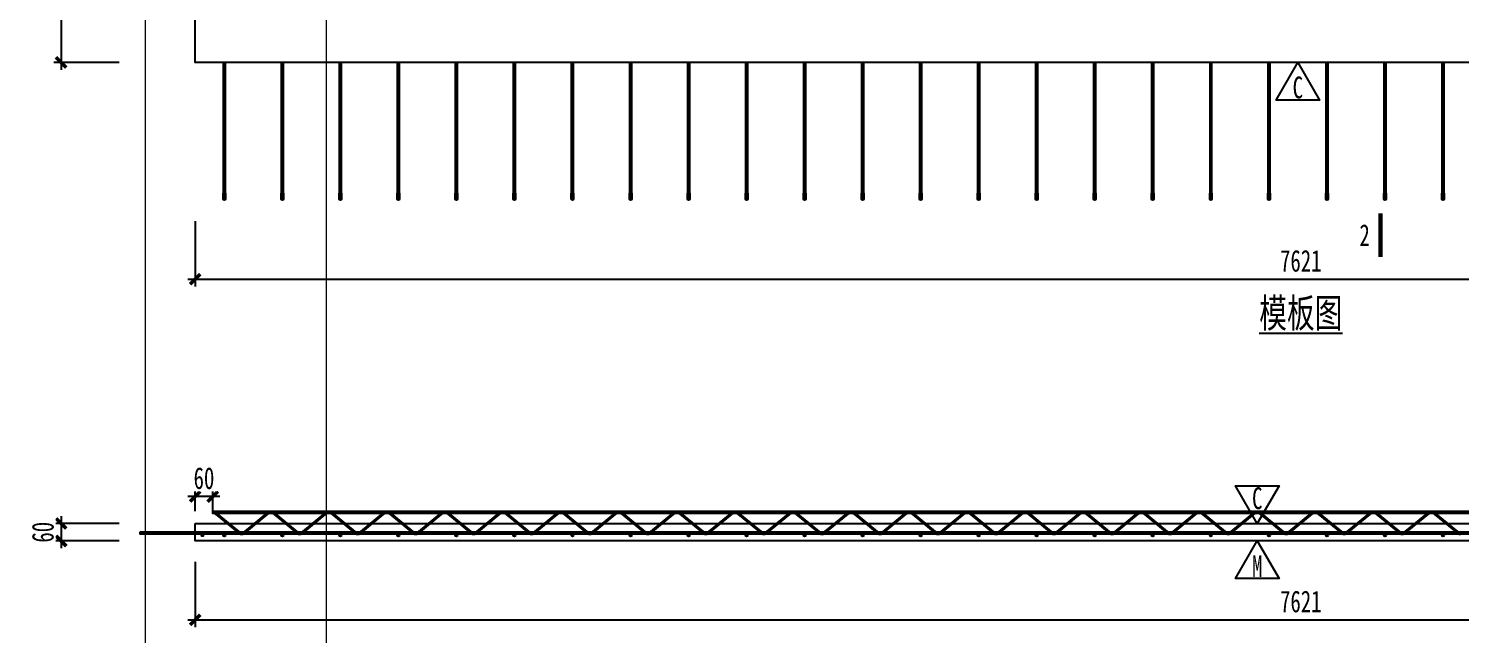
# Model space of a CAD drawing. Extents: x -524 to 129100, y -10500 to 1.
# Drawn here: x 45298 to 50233, y -5351 to -3263 of the extents above; entities that cross this region are included whole.
import ezdxf

# ---------------------------------------------------------------- set-up
doc = ezdxf.new("R2010")
doc.units = 0
doc.header["$LTSCALE"] = 250
doc.linetypes.add('BeePC_CENTER', pattern=[2, 1.25, -0.25, 0.25, -0.25])
doc.layers.get('0').update_dxf_attribs({"linetype": 'CONTINUOUS'})
doc.layers.get('Defpoints').update_dxf_attribs({"linetype": 'CONTINUOUS'})
for name, color, linetype in [('BeePC-CCBZ', 110, 'CONTINUOUS'), ('BeePC-GJ-LEVEL', 141, 'CONTINUOUS'), ('BeePC-GJ-Truss', 185, 'CONTINUOUS'), ('BeePC-TONG-ZT', 50, 'CONTINUOUS')]:
    doc.layers.add(name, color=color, linetype=linetype)
doc.layers.add('G-ANNO-TTLB', color=7, linetype='CONTINUOUS', lineweight=9)
doc.layers.add('G-ANNO-TTLB-THIN', color=7, linetype='CONTINUOUS', lineweight=9)
doc.styles.add('BeePC_Dim', font='simfang.ttf', dxfattribs={"width": 0.7})
doc.styles.add('BeePC_Text', font='simfang.ttf', dxfattribs={"width": 0.7})
doc.dimstyles.new('BeePC_DIM_25_25', dxfattribs={"dimtxt": 75, "dimasz": 25, "dimexe": 25, "dimexo": 0, "dimgap": 25, "dimtad": 1, "dimdec": 0, "dimzin": 0, "dimdsep": 46, "dimtxsty": 'BeePC_Dim', "dimblk": 'ARCHTICK', "dimcen": 0, "dimdle": 25, "dimclrt": 7, "dimadec": 0, "dimazin": 0, "dimtfac": 1, "dimtdec": 0, "dimtix": 1, "dimtmove": 2, "dimatfit": 3, "dimfxl": 250, "dimfxlon": 1, "dimtfill": 1, "dimtolj": 1, "dimtzin": 0, "dimarcsym": 0})

# ---------------------------------------------------------------- blocks, each defined once
blk = doc.blocks.new('A2-嗡嗡 - A2_嗡嗡-493291-DB1详图')
at = {"layer": 'G-ANNO-TTLB'}
blk.add_line((27.5, -513), (27.5, -113), dxfattribs=at)
at = {"layer": 'G-ANNO-TTLB-THIN'}
blk.add_line((2.5, -103), (2.5, -523), dxfattribs=at)
blk = doc.blocks.new('剖切符号')
at = {"const_width": 15}
blk.add_lwpolyline([(0, 75), (0, -75)], dxfattribs=at)
blk = doc.blocks.new('_ArchTick')
at = {"color": 0, "linetype": 'ByBlock', "const_width": 0.5}
blk.add_lwpolyline([(-0.71, -0.71), (0.71, 0.71)], dxfattribs=at)
blk = doc.blocks.new('*D118')
at = {"layer": 'BeePC-CCBZ', "color": 0, "lineweight": -2, "transparency": 16777216}
for p, q in [((45872.3, -3926.6), (45872.3, -4151.6)), ((53492.8, -3926.6), (53492.8, -4151.6)), ((45847.3, -4126.6), (53517.8, -4126.6))]:
    blk.add_line(p, q, dxfattribs=at)
at = {"layer": 'Defpoints', "color": 0, "transparency": 16777216}
for p in [(45872.3, -2179.6), (53492.8, -2179.6), (53492.8, -4126.6)]:
    blk.add_point(p, dxfattribs=at)
at = {"layer": 'BeePC-CCBZ', "color": 0, "lineweight": -2, "transparency": 16777216, "xscale": 25, "yscale": 25, "zscale": 25, "rotation": 180}
blk.add_blockref('_ArchTick', (45872.3, -4126.6), dxfattribs=at)
at = {"layer": 'BeePC-CCBZ', "color": 0, "lineweight": -2, "transparency": 16777216, "xscale": 25, "yscale": 25, "zscale": 25}
blk.add_blockref('_ArchTick', (53492.8, -4126.6), dxfattribs=at)
at = {"layer": 'BeePC-CCBZ', "color": 7, "linetype": 'BeePC_CENTER', "transparency": 16777216, "insert": (49682.6, -4063.7), "char_height": 75, "attachment_point": 5, "style": 'BeePC_Dim', "bg_fill": 3, "box_fill_scale": 1.1, "bg_fill_color": 256, "bg_fill_true_color": 13158600, "bg_fill_transparency": 0}
blk.add_mtext('\\A1;7621', dxfattribs=at)
blk = doc.blocks.new('*D119')
at = {"layer": 'BeePC-CCBZ', "color": 0, "lineweight": -2, "transparency": 16777216}
for p, q in [((45610.3, -979.6), (45385.3, -979.6)), ((45410.3, -954.6), (45410.3, -3404.6)), ((45610.3, -3379.6), (45385.3, -3379.6))]:
    blk.add_line(p, q, dxfattribs=at)
at = {"layer": 'Defpoints', "color": 0, "transparency": 16777216}
for p in [(49682.6, -979.6), (45410.3, -3379.6), (49682.6, -3379.6)]:
    blk.add_point(p, dxfattribs=at)
at = {"layer": 'BeePC-CCBZ', "color": 0, "lineweight": -2, "transparency": 16777216, "xscale": 25, "yscale": 25, "zscale": 25}
for p, rotation in [((45410.3, -979.6), 90), ((45410.3, -3379.6), 270)]:
    blk.add_blockref('_ArchTick', p, dxfattribs=dict(at, rotation=rotation))
at = {"layer": 'BeePC-CCBZ', "color": 7, "linetype": 'BeePC_CENTER', "transparency": 16777216, "insert": (45347.4, -2179.6), "char_height": 75, "attachment_point": 5, "rotation": 90, "style": 'BeePC_Dim', "bg_fill": 3, "box_fill_scale": 1.1, "bg_fill_color": 256, "bg_fill_true_color": 13158600, "bg_fill_transparency": 0}
blk.add_mtext('\\A1;2400', dxfattribs=at)
blk = doc.blocks.new('*D122')
at = {"layer": 'BeePC-CCBZ', "color": 0, "lineweight": -2, "transparency": 16777216}
for p, q in [((53904.8, -3054.6), (53904.8, -3404.6)), ((53704.8, -3079.6), (53929.8, -3079.6)), ((53704.8, -3379.6), (53929.8, -3379.6))]:
    blk.add_line(p, q, dxfattribs=at)
at = {"layer": 'Defpoints', "color": 0, "transparency": 16777216}
for p in [(47332.6, -3079.6), (49682.6, -3379.6), (53904.8, -3379.6)]:
    blk.add_point(p, dxfattribs=at)
at = {"layer": 'BeePC-CCBZ', "color": 0, "lineweight": -2, "transparency": 16777216, "xscale": 25, "yscale": 25, "zscale": 25}
for p, rotation in [((53904.8, -3079.6), 90), ((53904.8, -3379.6), 270)]:
    blk.add_blockref('_ArchTick', p, dxfattribs=dict(at, rotation=rotation))
at = {"layer": 'BeePC-CCBZ', "color": 7, "linetype": 'BeePC_CENTER', "transparency": 16777216, "insert": (53841.9, -3229.6), "char_height": 75, "attachment_point": 5, "rotation": 90, "style": 'BeePC_Dim', "bg_fill": 3, "box_fill_scale": 1.1, "bg_fill_color": 256, "bg_fill_true_color": 13158600, "bg_fill_transparency": 0}
blk.add_mtext('\\A1;300', dxfattribs=at)
blk = doc.blocks.new('*D123')
at = {"layer": 'BeePC-CCBZ', "color": 0, "lineweight": -2, "transparency": 16777216}
for p, q in [((45957.6, -4875.6), (45847.3, -4875.6)), ((45872.3, -4925.6), (45872.3, -4850.6)), ((45932.6, -4925.6), (45932.6, -4850.6))]:
    blk.add_line(p, q, dxfattribs=at)
at = {"layer": 'Defpoints', "color": 0, "transparency": 16777216}
for p in [(45932.6, -4929.6), (45872.3, -4998.6)]:
    blk.add_point(p, dxfattribs=at)
at = {"layer": 'BeePC-CCBZ', "color": 0, "lineweight": -2, "transparency": 16777216, "xscale": 25, "yscale": 25, "zscale": 25}
blk.add_blockref('_ArchTick', (45872.3, -4875.6), dxfattribs=at)
at = {"layer": 'BeePC-CCBZ', "color": 0, "lineweight": -2, "transparency": 16777216, "xscale": 25, "yscale": 25, "zscale": 25, "rotation": 180}
blk.add_blockref('_ArchTick', (45932.6, -4875.6), dxfattribs=at)
at = {"layer": 'BeePC-CCBZ', "color": 7, "linetype": 'BeePC_CENTER', "transparency": 16777216, "insert": (45902.5, -4812.7), "char_height": 75, "attachment_point": 5, "style": 'BeePC_Dim', "bg_fill": 3, "box_fill_scale": 1.1, "bg_fill_color": 256, "bg_fill_true_color": 13158600, "bg_fill_transparency": 0}
blk.add_mtext('\\A1;60', dxfattribs=at)
at = {"layer": 'Defpoints', "color": 0, "transparency": 16777216}
blk.add_point((45872.3, -4875.6), dxfattribs=at)
blk = doc.blocks.new('*D125')
at = {"layer": 'BeePC-CCBZ', "color": 0, "lineweight": -2, "transparency": 16777216}
for p, q in [((45872.3, -5100.6), (45872.3, -5325.6)), ((53492.8, -5100.6), (53492.8, -5325.6)), ((45847.3, -5300.6), (53517.8, -5300.6))]:
    blk.add_line(p, q, dxfattribs=at)
at = {"layer": 'Defpoints', "color": 0, "transparency": 16777216}
for p in [(45872.3, -4998.6), (53492.8, -4998.6), (53492.8, -5300.6)]:
    blk.add_point(p, dxfattribs=at)
at = {"layer": 'BeePC-CCBZ', "color": 0, "lineweight": -2, "transparency": 16777216, "xscale": 25, "yscale": 25, "zscale": 25, "rotation": 180}
blk.add_blockref('_ArchTick', (45872.3, -5300.6), dxfattribs=at)
at = {"layer": 'BeePC-CCBZ', "color": 0, "lineweight": -2, "transparency": 16777216, "xscale": 25, "yscale": 25, "zscale": 25}
blk.add_blockref('_ArchTick', (53492.8, -5300.6), dxfattribs=at)
at = {"layer": 'BeePC-CCBZ', "color": 7, "linetype": 'BeePC_CENTER', "transparency": 16777216, "insert": (49682.6, -5237.7), "char_height": 75, "attachment_point": 5, "style": 'BeePC_Dim', "bg_fill": 3, "box_fill_scale": 1.1, "bg_fill_color": 256, "bg_fill_true_color": 13158600, "bg_fill_transparency": 0}
blk.add_mtext('\\A1;7621', dxfattribs=at)
blk = doc.blocks.new('*D126')
at = {"layer": 'BeePC-CCBZ', "color": 0, "lineweight": -2, "transparency": 16777216}
for p, q in [((45610.3, -4968.6), (45385.3, -4968.6)), ((45410.3, -4943.6), (45410.3, -5053.6)), ((45610.3, -5028.6), (45385.3, -5028.6))]:
    blk.add_line(p, q, dxfattribs=at)
at = {"layer": 'Defpoints', "color": 0, "transparency": 16777216}
for p in [(49682.6, -4968.6), (49682.6, -5028.6)]:
    blk.add_point(p, dxfattribs=at)
at = {"layer": 'BeePC-CCBZ', "color": 0, "lineweight": -2, "transparency": 16777216, "xscale": 25, "yscale": 25, "zscale": 25}
for p, rotation in [((45410.3, -4968.6), 270), ((45410.3, -5028.6), 90)]:
    blk.add_blockref('_ArchTick', p, dxfattribs=dict(at, rotation=rotation))
at = {"layer": 'BeePC-CCBZ', "color": 7, "linetype": 'BeePC_CENTER', "transparency": 16777216, "insert": (45347.4, -4998.6), "char_height": 75, "attachment_point": 5, "rotation": 90, "style": 'BeePC_Dim', "bg_fill": 3, "box_fill_scale": 1.1, "bg_fill_color": 256, "bg_fill_true_color": 13158600, "bg_fill_transparency": 0}
blk.add_mtext('\\A1;60', dxfattribs=at)
at = {"layer": 'Defpoints', "color": 0, "transparency": 16777216}
blk.add_point((45410.3, -5028.6), dxfattribs=at)

msp = doc.modelspace()

# ---------------------------------------------------------------- block references
at = {"xscale": 25, "yscale": 25, "zscale": 25}
msp.add_blockref('A2-嗡嗡 - A2_嗡嗡-493291-DB1详图', (45637.5, 2575), dxfattribs=at)

# ---------------------------------------------------------------- next in the draw order: linework, layer by layer
for points in [[(49672.6, -3379.6, 0), (49747.6, -3509.5, 0), (49597.6, -3509.5, 0)], [(49532.6, -4968.6, 0), (49457.6, -4838.7, 0), (49607.6, -4838.7, 0)], [(49532.6, -5028.6, 0), (49607.6, -5158.5, 0), (49457.6, -5158.5, 0)]]:
    msp.add_polyline3d(points, close=True)
at = {"layer": 'BeePC-GJ-LEVEL'}
for points in [[(45976.6, -3844.8), (45976.6, -3379.6), (45968.6, -3379.6), (45968.6, -3844.8)], [(46176.6, -3844.8), (46176.6, -3379.6), (46168.6, -3379.6), (46168.6, -3844.8)], [(46376.6, -3844.8), (46376.6, -3379.6), (46368.6, -3379.6), (46368.6, -3844.8)], [(46576.6, -3844.8), (46576.6, -3379.6), (46568.6, -3379.6), (46568.6, -3844.8)], [(46776.6, -3844.8), (46776.6, -3379.6), (46768.6, -3379.6), (46768.6, -3844.8)], [(46976.6, -3844.8), (46976.6, -3379.6), (46968.6, -3379.6), (46968.6, -3844.8)], [(47176.6, -3844.8), (47176.6, -3379.6), (47168.6, -3379.6), (47168.6, -3844.8)], [(47376.6, -3844.8), (47376.6, -3379.6), (47368.6, -3379.6), (47368.6, -3844.8)], [(47576.6, -3844.8), (47576.6, -3379.6), (47568.6, -3379.6), (47568.6, -3844.8)], [(47776.6, -3844.8), (47776.6, -3379.6), (47768.6, -3379.6), (47768.6, -3844.8)], [(47976.6, -3844.8), (47976.6, -3379.6), (47968.6, -3379.6), (47968.6, -3844.8)], [(48176.6, -3844.8), (48176.6, -3379.6), (48168.6, -3379.6), (48168.6, -3844.8)], [(48376.6, -3844.8), (48376.6, -3379.6), (48368.6, -3379.6), (48368.6, -3844.8)], [(48576.6, -3844.8), (48576.6, -3379.6), (48568.6, -3379.6), (48568.6, -3844.8)], [(48776.6, -3844.8), (48776.6, -3379.6), (48768.6, -3379.6), (48768.6, -3844.8)], [(48976.6, -3844.8), (48976.6, -3379.6), (48968.6, -3379.6), (48968.6, -3844.8)], [(49176.6, -3844.8), (49176.6, -3379.6), (49168.6, -3379.6), (49168.6, -3844.8)], [(49376.6, -3844.8), (49376.6, -3379.6), (49368.6, -3379.6), (49368.6, -3844.8)], [(49576.6, -3844.8), (49576.6, -3379.6), (49568.6, -3379.6), (49568.6, -3844.8)], [(49776.6, -3844.8), (49776.6, -3379.6), (49768.6, -3379.6), (49768.6, -3844.8)], [(49976.6, -3844.8), (49976.6, -3379.6), (49968.6, -3379.6), (49968.6, -3844.8)], [(50176.6, -3844.8), (50176.6, -3379.6), (50168.6, -3379.6), (50168.6, -3844.8)], [(45968.6, -3850.6), (45968.6, -3830.6)], [(45976.6, -3830.6), (45968.6, -3830.6)], [(45976.6, -3830.6), (45976.6, -3850.6)], [(46168.6, -3850.6), (46168.6, -3830.6)], [(46176.6, -3830.6), (46168.6, -3830.6)], [(46176.6, -3830.6), (46176.6, -3850.6)], [(46368.6, -3850.6), (46368.6, -3830.6)], [(46376.6, -3830.6), (46368.6, -3830.6)], [(46376.6, -3830.6), (46376.6, -3850.6)], [(46568.6, -3850.6), (46568.6, -3830.6)], [(46576.6, -3830.6), (46568.6, -3830.6)], [(46576.6, -3830.6), (46576.6, -3850.6)], [(46768.6, -3850.6), (46768.6, -3830.6)], [(46776.6, -3830.6), (46768.6, -3830.6)], [(46776.6, -3830.6), (46776.6, -3850.6)], [(46968.6, -3850.6), (46968.6, -3830.6)], [(46976.6, -3830.6), (46968.6, -3830.6)], [(46976.6, -3830.6), (46976.6, -3850.6)], [(47168.6, -3850.6), (47168.6, -3830.6)], [(47176.6, -3830.6), (47168.6, -3830.6)], [(47176.6, -3830.6), (47176.6, -3850.6)], [(47368.6, -3850.6), (47368.6, -3830.6)], [(47376.6, -3830.6), (47368.6, -3830.6)], [(47376.6, -3830.6), (47376.6, -3850.6)], [(47568.6, -3850.6), (47568.6, -3830.6)], [(47576.6, -3830.6), (47568.6, -3830.6)], [(47576.6, -3830.6), (47576.6, -3850.6)], [(47768.6, -3850.6), (47768.6, -3830.6)], [(47776.6, -3830.6), (47768.6, -3830.6)], [(47776.6, -3830.6), (47776.6, -3850.6)], [(47968.6, -3850.6), (47968.6, -3830.6)], [(47976.6, -3830.6), (47968.6, -3830.6)], [(47976.6, -3830.6), (47976.6, -3850.6)], [(48168.6, -3850.6), (48168.6, -3830.6)], [(48176.6, -3830.6), (48168.6, -3830.6)], [(48176.6, -3830.6), (48176.6, -3850.6)], [(48368.6, -3850.6), (48368.6, -3830.6)], [(48376.6, -3830.6), (48368.6, -3830.6)], [(48376.6, -3830.6), (48376.6, -3850.6)], [(48568.6, -3850.6), (48568.6, -3830.6)], [(48576.6, -3830.6), (48568.6, -3830.6)], [(48576.6, -3830.6), (48576.6, -3850.6)], [(48768.6, -3850.6), (48768.6, -3830.6)], [(48776.6, -3830.6), (48768.6, -3830.6)], [(48776.6, -3830.6), (48776.6, -3850.6)], [(48968.6, -3850.6), (48968.6, -3830.6)], [(48976.6, -3830.6), (48968.6, -3830.6)], [(48976.6, -3830.6), (48976.6, -3850.6)], [(49168.6, -3850.6), (49168.6, -3830.6)], [(49176.6, -3830.6), (49168.6, -3830.6)], [(49176.6, -3830.6), (49176.6, -3850.6)], [(49368.6, -3850.6), (49368.6, -3830.6)], [(49376.6, -3830.6), (49368.6, -3830.6)], [(49376.6, -3830.6), (49376.6, -3850.6)], [(49568.6, -3850.6), (49568.6, -3830.6)], [(49576.6, -3830.6), (49568.6, -3830.6)], [(49576.6, -3830.6), (49576.6, -3850.6)], [(49768.6, -3850.6), (49768.6, -3830.6)], [(49776.6, -3830.6), (49768.6, -3830.6)], [(49776.6, -3830.6), (49776.6, -3850.6)], [(49968.6, -3850.6), (49968.6, -3830.6)], [(49976.6, -3830.6), (49968.6, -3830.6)], [(49976.6, -3830.6), (49976.6, -3850.6)], [(50168.6, -3850.6), (50168.6, -3830.6)], [(50176.6, -3830.6), (50168.6, -3830.6)], [(50176.6, -3830.6), (50176.6, -3850.6)], [(45682.3, -4997.6), (53632.8, -4997.6), (53632.8, -5005.6), (45682.3, -5005.6), (45682.3, -4997.6)]]:
    msp.add_lwpolyline(points, dxfattribs=at)
for centre, radius in [((45972.6, -3850.6), 4), ((46172.6, -3850.6), 4), ((46372.6, -3850.6), 4), ((46572.6, -3850.6), 4), ((46772.6, -3850.6), 4), ((46972.6, -3850.6), 4), ((47172.6, -3850.6), 4), ((47372.6, -3850.6), 4), ((47572.6, -3850.6), 4), ((47772.6, -3850.6), 4), ((47972.6, -3850.6), 4), ((48172.6, -3850.6), 4), ((48372.6, -3850.6), 4), ((48572.6, -3850.6), 4), ((48772.6, -3850.6), 4), ((48972.6, -3850.6), 4), ((49172.6, -3850.6), 4), ((49372.6, -3850.6), 4), ((49572.6, -3850.6), 4), ((49772.6, -3850.6), 4), ((49972.6, -3850.6), 4), ((50172.6, -3850.6), 4), ((45897.3, -5009.6), 3), ((45897.3, -5009.6), 3), ((45897.3, -5009.6), 3), ((45972.6, -5009.6), 4), ((45972.6, -5009.6), 4), ((45972.6, -5009.6), 4), ((46172.6, -5009.6), 4), ((46172.6, -5009.6), 4), ((46172.6, -5009.6), 4), ((46372.6, -5009.6), 4), ((46372.6, -5009.6), 4), ((46372.6, -5009.6), 4), ((46572.6, -5009.6), 4), ((46572.6, -5009.6), 4), ((46572.6, -5009.6), 4), ((46772.6, -5009.6), 4), ((46772.6, -5009.6), 4), ((46772.6, -5009.6), 4), ((46972.6, -5009.6), 4), ((46972.6, -5009.6), 4), ((46972.6, -5009.6), 4), ((47172.6, -5009.6), 4), ((47172.6, -5009.6), 4), ((47172.6, -5009.6), 4), ((47372.6, -5009.6), 4), ((47372.6, -5009.6), 4), ((47372.6, -5009.6), 4), ((47572.6, -5009.6), 4), ((47572.6, -5009.6), 4), ((47572.6, -5009.6), 4), ((47772.6, -5009.6), 4), ((47772.6, -5009.6), 4), ((47772.6, -5009.6), 4), ((47972.6, -5009.6), 4), ((47972.6, -5009.6), 4), ((47972.6, -5009.6), 4), ((48172.6, -5009.6), 4), ((48172.6, -5009.6), 4), ((48172.6, -5009.6), 4), ((48372.6, -5009.6), 4), ((48372.6, -5009.6), 4), ((48372.6, -5009.6), 4), ((48572.6, -5009.6), 4), ((48572.6, -5009.6), 4), ((48572.6, -5009.6), 4), ((48772.6, -5009.6), 4), ((48772.6, -5009.6), 4), ((48772.6, -5009.6), 4), ((48972.6, -5009.6), 4), ((48972.6, -5009.6), 4), ((48972.6, -5009.6), 4), ((49172.6, -5009.6), 4), ((49172.6, -5009.6), 4), ((49172.6, -5009.6), 4), ((49372.6, -5009.6), 4), ((49372.6, -5009.6), 4), ((49372.6, -5009.6), 4), ((49572.6, -5009.6), 4), ((49572.6, -5009.6), 4), ((49572.6, -5009.6), 4), ((49772.6, -5009.6), 4), ((49772.6, -5009.6), 4), ((49772.6, -5009.6), 4), ((49972.6, -5009.6), 4), ((49972.6, -5009.6), 4), ((49972.6, -5009.6), 4), ((50172.6, -5009.6), 4), ((50172.6, -5009.6), 4), ((50172.6, -5009.6), 4)]:
    msp.add_circle(centre, radius, dxfattribs=at)
at = {"layer": 'BeePC-GJ-Truss'}
for points in [[(45932.6, -4925.6), (53432.6, -4925.6), (53432.6, -4933.6), (45932.6, -4933.6), (45932.6, -4925.6)], [(45932.6, -4926.9), (45936.8, -4927.5), (45940, -4928.7), (45942.8, -4930.5), (46022.4, -4995.8)], [(45932.6, -4932.9), (45936.8, -4933.1), (45940.1, -4934.4), (45942.8, -4936.5), (46022.4, -5001.8), (46025.2, -5003.6), (46028.4, -5004.9), (46032.6, -5005.6)], [(46042.8, -4995.8), (46122.4, -4930.5)], [(46142.8, -4930.5), (46222.4, -4995.8)], [(46242.8, -4995.8), (46322.4, -4930.5)], [(46342.8, -4930.5), (46422.4, -4995.8)], [(46442.8, -4995.8), (46522.4, -4930.5)], [(46542.8, -4930.5), (46622.4, -4995.8)], [(46642.8, -4995.8), (46722.4, -4930.5)], [(46742.8, -4930.5), (46822.4, -4995.8)], [(46842.8, -4995.8), (46922.4, -4930.5)], [(46942.8, -4930.5), (47022.4, -4995.8)], [(47042.8, -4995.8), (47122.4, -4930.5)], [(47142.8, -4930.5), (47222.4, -4995.8)], [(47242.8, -4995.8), (47322.4, -4930.5)], [(47342.8, -4930.5), (47422.4, -4995.8)], [(47442.8, -4995.8), (47522.4, -4930.5)], [(47542.8, -4930.5), (47622.4, -4995.8)], [(47642.8, -4995.8), (47722.4, -4930.5)], [(47742.8, -4930.5), (47822.4, -4995.8)], [(47842.8, -4995.8), (47922.4, -4930.5)], [(47942.8, -4930.5), (48022.4, -4995.8)], [(48042.8, -4995.8), (48122.4, -4930.5)], [(48142.8, -4930.5), (48222.4, -4995.8)], [(48242.8, -4995.8), (48322.4, -4930.5)], [(48342.8, -4930.5), (48422.4, -4995.8)], [(48442.8, -4995.8), (48522.4, -4930.5)], [(48542.8, -4930.5), (48622.4, -4995.8)], [(48642.8, -4995.8), (48722.4, -4930.5)], [(48742.8, -4930.5), (48822.4, -4995.8)], [(48842.8, -4995.8), (48922.4, -4930.5)], [(48942.8, -4930.5), (49022.4, -4995.8)], [(49042.8, -4995.8), (49122.4, -4930.5)], [(49142.8, -4930.5), (49222.4, -4995.8)], [(49242.8, -4995.8), (49322.4, -4930.5)], [(49342.8, -4930.5), (49422.4, -4995.8)], [(49442.8, -4995.8), (49522.4, -4930.5)], [(49542.8, -4930.5), (49622.4, -4995.8)], [(49642.8, -4995.8), (49722.4, -4930.5)], [(49742.8, -4930.5), (49822.4, -4995.8)], [(49842.8, -4995.8), (49922.4, -4930.5)], [(49942.8, -4930.5), (50022.4, -4995.8)], [(50042.8, -4995.8), (50122.4, -4930.5)], [(50142.8, -4930.5), (50222.4, -4995.8)], [(46032.6, -5005.6), (46036, -5005.1), (46039.2, -5004), (46042.8, -5001.8), (46122.4, -4936.5)], [(46142.8, -4936.5), (46222.4, -5001.8), (46225.2, -5003.6), (46228.4, -5004.9), (46232.6, -5005.6)], [(46232.6, -5005.6), (46236, -5005.1), (46239.2, -5004), (46242.8, -5001.8), (46322.4, -4936.5)], [(46342.8, -4936.5), (46422.4, -5001.8), (46425.2, -5003.6), (46428.4, -5004.9), (46432.6, -5005.6)], [(46432.6, -5005.6), (46436, -5005.1), (46439.2, -5004), (46442.8, -5001.8), (46522.4, -4936.5)], [(46542.8, -4936.5), (46622.4, -5001.8), (46625.2, -5003.6), (46628.4, -5004.9), (46632.6, -5005.6)], [(46632.6, -5005.6), (46636, -5005.1), (46639.2, -5004), (46642.8, -5001.8), (46722.4, -4936.5)], [(46742.8, -4936.5), (46822.4, -5001.8), (46825.2, -5003.6), (46828.4, -5004.9), (46832.6, -5005.6)], [(46832.6, -5005.6), (46836, -5005.1), (46839.2, -5004), (46842.8, -5001.8), (46922.4, -4936.5)], [(46942.8, -4936.5), (47022.4, -5001.8), (47025.2, -5003.6), (47028.4, -5004.9), (47032.6, -5005.6)], [(47032.6, -5005.6), (47036, -5005.1), (47039.2, -5004), (47042.8, -5001.8), (47122.4, -4936.5)], [(47142.8, -4936.5), (47222.4, -5001.8), (47225.2, -5003.6), (47228.4, -5004.9), (47232.6, -5005.6)], [(47232.6, -5005.6), (47236, -5005.1), (47239.2, -5004), (47242.8, -5001.8), (47322.4, -4936.5)], [(47342.8, -4936.5), (47422.4, -5001.8), (47425.2, -5003.6), (47428.4, -5004.9), (47432.6, -5005.6)], [(47432.6, -5005.6), (47436, -5005.1), (47439.2, -5004), (47442.8, -5001.8), (47522.4, -4936.5)], [(47542.8, -4936.5), (47622.4, -5001.8), (47625.2, -5003.6), (47628.4, -5004.9), (47632.6, -5005.6)], [(47632.6, -5005.6), (47636, -5005.1), (47639.2, -5004), (47642.8, -5001.8), (47722.4, -4936.5)], [(47742.8, -4936.5), (47822.4, -5001.8), (47825.2, -5003.6), (47828.4, -5004.9), (47832.6, -5005.6)], [(47832.6, -5005.6), (47836, -5005.1), (47839.2, -5004), (47842.8, -5001.8), (47922.4, -4936.5)], [(47942.8, -4936.5), (48022.4, -5001.8), (48025.2, -5003.6), (48028.4, -5004.9), (48032.6, -5005.6)], [(48032.6, -5005.6), (48036, -5005.1), (48039.2, -5004), (48042.8, -5001.8), (48122.4, -4936.5)], [(48142.8, -4936.5), (48222.4, -5001.8), (48225.2, -5003.6), (48228.4, -5004.9), (48232.6, -5005.6)], [(48232.6, -5005.6), (48236, -5005.1), (48239.2, -5004), (48242.8, -5001.8), (48322.4, -4936.5)], [(48342.8, -4936.5), (48422.4, -5001.8), (48425.2, -5003.6), (48428.4, -5004.9), (48432.6, -5005.6)], [(48432.6, -5005.6), (48436, -5005.1), (48439.2, -5004), (48442.8, -5001.8), (48522.4, -4936.5)], [(48542.8, -4936.5), (48622.4, -5001.8), (48625.2, -5003.6), (48628.4, -5004.9), (48632.6, -5005.6)], [(48632.6, -5005.6), (48636, -5005.1), (48639.2, -5004), (48642.8, -5001.8), (48722.4, -4936.5)], [(48742.8, -4936.5), (48822.4, -5001.8), (48825.2, -5003.6), (48828.4, -5004.9), (48832.6, -5005.6)], [(48832.6, -5005.6), (48836, -5005.1), (48839.2, -5004), (48842.8, -5001.8), (48922.4, -4936.5)], [(48942.8, -4936.5), (49022.4, -5001.8), (49025.2, -5003.6), (49028.4, -5004.9), (49032.6, -5005.6)], [(49032.6, -5005.6), (49036, -5005.1), (49039.2, -5004), (49042.8, -5001.8), (49122.4, -4936.5)], [(49142.8, -4936.5), (49222.4, -5001.8), (49225.2, -5003.6), (49228.4, -5004.9), (49232.6, -5005.6)], [(49232.6, -5005.6), (49236, -5005.1), (49239.2, -5004), (49242.8, -5001.8), (49322.4, -4936.5)], [(49342.8, -4936.5), (49422.4, -5001.8), (49425.2, -5003.6), (49428.4, -5004.9), (49432.6, -5005.6)], [(49432.6, -5005.6), (49436, -5005.1), (49439.2, -5004), (49442.8, -5001.8), (49522.4, -4936.5)], [(49542.8, -4936.5), (49622.4, -5001.8), (49625.2, -5003.6), (49628.4, -5004.9), (49632.6, -5005.6)], [(49632.6, -5005.6), (49636, -5005.1), (49639.2, -5004), (49642.8, -5001.8), (49722.4, -4936.5)], [(49742.8, -4936.5), (49822.4, -5001.8), (49825.2, -5003.6), (49828.4, -5004.9), (49832.6, -5005.6)], [(49832.6, -5005.6), (49836, -5005.1), (49839.2, -5004), (49842.8, -5001.8), (49922.4, -4936.5)], [(49942.8, -4936.5), (50022.4, -5001.8), (50025.2, -5003.6), (50028.4, -5004.9), (50032.6, -5005.6)], [(50032.6, -5005.6), (50036, -5005.1), (50039.2, -5004), (50042.8, -5001.8), (50122.4, -4936.5)], [(50142.8, -4936.5), (50222.4, -5001.8), (50225.2, -5003.6), (50228.4, -5004.9), (50232.6, -5005.6)], [(45932.6, -4997.6), (53432.6, -4997.6), (53432.6, -5005.6), (45932.6, -5005.6), (45932.6, -4997.6)]]:
    msp.add_lwpolyline(points, dxfattribs=at)
for centre, major_axis, start_param, end_param in [((46133.8, -4943.8), (18, 0), 1.635672, 2.256488), ((46133.8, -4943.8), (18, 0), 1.635672, 2.256488), ((46131.4, -4944.1), (12, 0), 1.470144, 2.422017), ((46131.4, -4944.1), (12, 0), 1.470144, 2.422017), ((46131.4, -4943.8), (18, 0), 0.885104, 1.50592), ((46131.4, -4943.8), (18, 0), 0.885104, 1.50592), ((46133.8, -4944.1), (12, 0), 0.719576, 1.671449), ((46133.8, -4944.1), (12, 0), 0.719576, 1.671449), ((46333.8, -4943.8), (18, 0), 1.635672, 2.256488), ((46333.8, -4943.8), (18, 0), 1.635672, 2.256488), ((46331.4, -4944.1), (12, 0), 1.470144, 2.422017), ((46331.4, -4944.1), (12, 0), 1.470144, 2.422017), ((46331.4, -4943.8), (18, 0), 0.885104, 1.50592), ((46331.4, -4943.8), (18, 0), 0.885104, 1.50592), ((46333.8, -4944.1), (12, 0), 0.719576, 1.671449), ((46333.8, -4944.1), (12, 0), 0.719576, 1.671449), ((46533.8, -4943.8), (18, 0), 1.635672, 2.256488), ((46533.8, -4943.8), (18, 0), 1.635672, 2.256488), ((46531.4, -4944.1), (12, 0), 1.470144, 2.422017), ((46531.4, -4944.1), (12, 0), 1.470144, 2.422017), ((46531.4, -4943.8), (18, 0), 0.885104, 1.50592), ((46531.4, -4943.8), (18, 0), 0.885104, 1.50592), ((46533.8, -4944.1), (12, 0), 0.719576, 1.671449), ((46533.8, -4944.1), (12, 0), 0.719576, 1.671449), ((46733.8, -4943.8), (18, 0), 1.635672, 2.256488), ((46733.8, -4943.8), (18, 0), 1.635672, 2.256488), ((46731.4, -4944.1), (12, 0), 1.470144, 2.422017), ((46731.4, -4944.1), (12, 0), 1.470144, 2.422017), ((46731.4, -4943.8), (18, 0), 0.885104, 1.50592), ((46731.4, -4943.8), (18, 0), 0.885104, 1.50592), ((46733.8, -4944.1), (12, 0), 0.719576, 1.671449), ((46733.8, -4944.1), (12, 0), 0.719576, 1.671449), ((46933.8, -4943.8), (18, 0), 1.635672, 2.256488), ((46933.8, -4943.8), (18, 0), 1.635672, 2.256488), ((46931.4, -4944.1), (12, 0), 1.470144, 2.422017), ((46931.4, -4944.1), (12, 0), 1.470144, 2.422017), ((46931.4, -4943.8), (18, 0), 0.885104, 1.50592), ((46931.4, -4943.8), (18, 0), 0.885104, 1.50592), ((46933.8, -4944.1), (12, 0), 0.719576, 1.671449), ((46933.8, -4944.1), (12, 0), 0.719576, 1.671449), ((47133.8, -4943.8), (18, 0), 1.635672, 2.256488), ((47133.8, -4943.8), (18, 0), 1.635672, 2.256488), ((47131.4, -4944.1), (12, 0), 1.470144, 2.422017), ((47131.4, -4944.1), (12, 0), 1.470144, 2.422017), ((47131.4, -4943.8), (18, 0), 0.885104, 1.50592), ((47131.4, -4943.8), (18, 0), 0.885104, 1.50592), ((47133.8, -4944.1), (12, 0), 0.719576, 1.671449), ((47133.8, -4944.1), (12, 0), 0.719576, 1.671449), ((47333.8, -4943.8), (18, 0), 1.635672, 2.256488), ((47333.8, -4943.8), (18, 0), 1.635672, 2.256488), ((47331.4, -4944.1), (12, 0), 1.470144, 2.422017), ((47331.4, -4944.1), (12, 0), 1.470144, 2.422017), ((47331.4, -4943.8), (18, 0), 0.885104, 1.50592), ((47331.4, -4943.8), (18, 0), 0.885104, 1.50592), ((47333.8, -4944.1), (12, 0), 0.719576, 1.671449), ((47333.8, -4944.1), (12, 0), 0.719576, 1.671449), ((47533.8, -4943.8), (18, 0), 1.635672, 2.256488), ((47533.8, -4943.8), (18, 0), 1.635672, 2.256488), ((47531.4, -4944.1), (12, 0), 1.470144, 2.422017), ((47531.4, -4944.1), (12, 0), 1.470144, 2.422017), ((47531.4, -4943.8), (18, 0), 0.885104, 1.50592), ((47531.4, -4943.8), (18, 0), 0.885104, 1.50592), ((47533.8, -4944.1), (12, 0), 0.719576, 1.671449), ((47533.8, -4944.1), (12, 0), 0.719576, 1.671449), ((47733.8, -4943.8), (18, 0), 1.635672, 2.256488), ((47733.8, -4943.8), (18, 0), 1.635672, 2.256488), ((47731.4, -4944.1), (12, 0), 1.470144, 2.422017), ((47731.4, -4944.1), (12, 0), 1.470144, 2.422017), ((47731.4, -4943.8), (18, 0), 0.885104, 1.50592), ((47731.4, -4943.8), (18, 0), 0.885104, 1.50592), ((47733.8, -4944.1), (12, 0), 0.719576, 1.671449), ((47733.8, -4944.1), (12, 0), 0.719576, 1.671449), ((47933.8, -4943.8), (18, 0), 1.635672, 2.256488), ((47933.8, -4943.8), (18, 0), 1.635672, 2.256488), ((47931.4, -4944.1), (12, 0), 1.470144, 2.422017), ((47931.4, -4944.1), (12, 0), 1.470144, 2.422017), ((47931.4, -4943.8), (18, 0), 0.885104, 1.50592), ((47931.4, -4943.8), (18, 0), 0.885104, 1.50592), ((47933.8, -4944.1), (12, 0), 0.719576, 1.671449), ((47933.8, -4944.1), (12, 0), 0.719576, 1.671449), ((48133.8, -4943.8), (18, 0), 1.635672, 2.256488), ((48133.8, -4943.8), (18, 0), 1.635672, 2.256488), ((48131.4, -4944.1), (12, 0), 1.470144, 2.422017), ((48131.4, -4944.1), (12, 0), 1.470144, 2.422017), ((48131.4, -4943.8), (18, 0), 0.885104, 1.50592), ((48131.4, -4943.8), (18, 0), 0.885104, 1.50592), ((48133.8, -4944.1), (12, 0), 0.719576, 1.671449), ((48133.8, -4944.1), (12, 0), 0.719576, 1.671449), ((48333.8, -4943.8), (18, 0), 1.635672, 2.256488), ((48333.8, -4943.8), (18, 0), 1.635672, 2.256488), ((48331.4, -4944.1), (12, 0), 1.470144, 2.422017), ((48331.4, -4944.1), (12, 0), 1.470144, 2.422017), ((48331.4, -4943.8), (18, 0), 0.885104, 1.50592), ((48331.4, -4943.8), (18, 0), 0.885104, 1.50592), ((48333.8, -4944.1), (12, 0), 0.719576, 1.671449), ((48333.8, -4944.1), (12, 0), 0.719576, 1.671449), ((48533.8, -4943.8), (18, 0), 1.635672, 2.256488), ((48533.8, -4943.8), (18, 0), 1.635672, 2.256488), ((48531.4, -4944.1), (12, 0), 1.470144, 2.422017), ((48531.4, -4944.1), (12, 0), 1.470144, 2.422017), ((48531.4, -4943.8), (18, 0), 0.885104, 1.50592), ((48531.4, -4943.8), (18, 0), 0.885104, 1.50592), ((48533.8, -4944.1), (12, 0), 0.719576, 1.671449), ((48533.8, -4944.1), (12, 0), 0.719576, 1.671449), ((48733.8, -4943.8), (18, 0), 1.635672, 2.256488), ((48733.8, -4943.8), (18, 0), 1.635672, 2.256488), ((48731.4, -4944.1), (12, 0), 1.470144, 2.422017), ((48731.4, -4944.1), (12, 0), 1.470144, 2.422017), ((48731.4, -4943.8), (18, 0), 0.885104, 1.50592), ((48731.4, -4943.8), (18, 0), 0.885104, 1.50592), ((48733.8, -4944.1), (12, 0), 0.719576, 1.671449), ((48733.8, -4944.1), (12, 0), 0.719576, 1.671449), ((48933.8, -4943.8), (18, 0), 1.635672, 2.256488), ((48933.8, -4943.8), (18, 0), 1.635672, 2.256488), ((48931.4, -4944.1), (12, 0), 1.470144, 2.422017), ((48931.4, -4944.1), (12, 0), 1.470144, 2.422017), ((48931.4, -4943.8), (18, 0), 0.885104, 1.50592), ((48931.4, -4943.8), (18, 0), 0.885104, 1.50592), ((48933.8, -4944.1), (12, 0), 0.719576, 1.671449), ((48933.8, -4944.1), (12, 0), 0.719576, 1.671449), ((49133.8, -4943.8), (18, 0), 1.635672, 2.256488), ((49133.8, -4943.8), (18, 0), 1.635672, 2.256488), ((49131.4, -4944.1), (12, 0), 1.470144, 2.422017), ((49131.4, -4944.1), (12, 0), 1.470144, 2.422017), ((49131.4, -4943.8), (18, 0), 0.885104, 1.50592), ((49131.4, -4943.8), (18, 0), 0.885104, 1.50592), ((49133.8, -4944.1), (12, 0), 0.719576, 1.671449), ((49133.8, -4944.1), (12, 0), 0.719576, 1.671449), ((49333.8, -4943.8), (18, 0), 1.635672, 2.256488), ((49333.8, -4943.8), (18, 0), 1.635672, 2.256488), ((49331.4, -4944.1), (12, 0), 1.470144, 2.422017), ((49331.4, -4944.1), (12, 0), 1.470144, 2.422017), ((49331.4, -4943.8), (18, 0), 0.885104, 1.50592), ((49331.4, -4943.8), (18, 0), 0.885104, 1.50592), ((49333.8, -4944.1), (12, 0), 0.719576, 1.671449), ((49333.8, -4944.1), (12, 0), 0.719576, 1.671449), ((49533.8, -4943.8), (18, 0), 1.635672, 2.256488), ((49533.8, -4943.8), (18, 0), 1.635672, 2.256488), ((49531.4, -4944.1), (12, 0), 1.470144, 2.422017), ((49531.4, -4944.1), (12, 0), 1.470144, 2.422017), ((49531.4, -4943.8), (18, 0), 0.885104, 1.50592), ((49531.4, -4943.8), (18, 0), 0.885104, 1.50592), ((49533.8, -4944.1), (12, 0), 0.719576, 1.671449), ((49533.8, -4944.1), (12, 0), 0.719576, 1.671449), ((49733.8, -4943.8), (18, 0), 1.635672, 2.256488), ((49733.8, -4943.8), (18, 0), 1.635672, 2.256488), ((49731.4, -4944.1), (12, 0), 1.470144, 2.422017), ((49731.4, -4944.1), (12, 0), 1.470144, 2.422017), ((49731.4, -4943.8), (18, 0), 0.885104, 1.50592), ((49731.4, -4943.8), (18, 0), 0.885104, 1.50592), ((49733.8, -4944.1), (12, 0), 0.719576, 1.671449), ((49733.8, -4944.1), (12, 0), 0.719576, 1.671449), ((49933.8, -4943.8), (18, 0), 1.635672, 2.256488), ((49933.8, -4943.8), (18, 0), 1.635672, 2.256488), ((49931.4, -4944.1), (12, 0), 1.470144, 2.422017), ((49931.4, -4944.1), (12, 0), 1.470144, 2.422017), ((49931.4, -4943.8), (18, 0), 0.885104, 1.50592), ((49931.4, -4943.8), (18, 0), 0.885104, 1.50592), ((49933.8, -4944.1), (12, 0), 0.719576, 1.671449), ((49933.8, -4944.1), (12, 0), 0.719576, 1.671449), ((50133.8, -4943.8), (18, 0), 1.635672, 2.256488), ((50133.8, -4943.8), (18, 0), 1.635672, 2.256488), ((50131.4, -4944.1), (12, 0), 1.470144, 2.422017), ((50131.4, -4944.1), (12, 0), 1.470144, 2.422017), ((50131.4, -4943.8), (18, 0), 0.885104, 1.50592), ((50131.4, -4943.8), (18, 0), 0.885104, 1.50592), ((50133.8, -4944.1), (12, 0), 0.719576, 1.671449), ((50133.8, -4944.1), (12, 0), 0.719576, 1.671449), ((46031.4, -4988.2), (12, 0), 3.861169, 4.813041), ((46031.4, -4988.2), (12, 0), 3.861169, 4.813041), ((46033.8, -4988.2), (12, 0), 4.611737, 5.563609), ((46033.8, -4988.2), (12, 0), 4.611737, 5.563609), ((46231.4, -4988.2), (12, 0), 3.861169, 4.813041), ((46231.4, -4988.2), (12, 0), 3.861169, 4.813041), ((46233.8, -4988.2), (12, 0), 4.611737, 5.563609), ((46233.8, -4988.2), (12, 0), 4.611737, 5.563609), ((46431.4, -4988.2), (12, 0), 3.861169, 4.813041), ((46431.4, -4988.2), (12, 0), 3.861169, 4.813041), ((46433.8, -4988.2), (12, 0), 4.611737, 5.563609), ((46433.8, -4988.2), (12, 0), 4.611737, 5.563609), ((46631.4, -4988.2), (12, 0), 3.861169, 4.813041), ((46631.4, -4988.2), (12, 0), 3.861169, 4.813041), ((46633.8, -4988.2), (12, 0), 4.611737, 5.563609), ((46633.8, -4988.2), (12, 0), 4.611737, 5.563609), ((46831.4, -4988.2), (12, 0), 3.861169, 4.813041), ((46831.4, -4988.2), (12, 0), 3.861169, 4.813041), ((46833.8, -4988.2), (12, 0), 4.611737, 5.563609), ((46833.8, -4988.2), (12, 0), 4.611737, 5.563609), ((47031.4, -4988.2), (12, 0), 3.861169, 4.813041), ((47031.4, -4988.2), (12, 0), 3.861169, 4.813041), ((47033.8, -4988.2), (12, 0), 4.611737, 5.563609), ((47033.8, -4988.2), (12, 0), 4.611737, 5.563609), ((47231.4, -4988.2), (12, 0), 3.861169, 4.813041), ((47231.4, -4988.2), (12, 0), 3.861169, 4.813041), ((47233.8, -4988.2), (12, 0), 4.611737, 5.563609), ((47233.8, -4988.2), (12, 0), 4.611737, 5.563609), ((47431.4, -4988.2), (12, 0), 3.861169, 4.813041), ((47431.4, -4988.2), (12, 0), 3.861169, 4.813041), ((47433.8, -4988.2), (12, 0), 4.611737, 5.563609), ((47433.8, -4988.2), (12, 0), 4.611737, 5.563609), ((47631.4, -4988.2), (12, 0), 3.861169, 4.813041), ((47631.4, -4988.2), (12, 0), 3.861169, 4.813041), ((47633.8, -4988.2), (12, 0), 4.611737, 5.563609), ((47633.8, -4988.2), (12, 0), 4.611737, 5.563609), ((47831.4, -4988.2), (12, 0), 3.861169, 4.813041), ((47831.4, -4988.2), (12, 0), 3.861169, 4.813041), ((47833.8, -4988.2), (12, 0), 4.611737, 5.563609), ((47833.8, -4988.2), (12, 0), 4.611737, 5.563609), ((48031.4, -4988.2), (12, 0), 3.861169, 4.813041), ((48031.4, -4988.2), (12, 0), 3.861169, 4.813041), ((48033.8, -4988.2), (12, 0), 4.611737, 5.563609), ((48033.8, -4988.2), (12, 0), 4.611737, 5.563609), ((48231.4, -4988.2), (12, 0), 3.861169, 4.813041), ((48231.4, -4988.2), (12, 0), 3.861169, 4.813041), ((48233.8, -4988.2), (12, 0), 4.611737, 5.563609), ((48233.8, -4988.2), (12, 0), 4.611737, 5.563609), ((48431.4, -4988.2), (12, 0), 3.861169, 4.813041), ((48431.4, -4988.2), (12, 0), 3.861169, 4.813041), ((48433.8, -4988.2), (12, 0), 4.611737, 5.563609), ((48433.8, -4988.2), (12, 0), 4.611737, 5.563609), ((48631.4, -4988.2), (12, 0), 3.861169, 4.813041), ((48631.4, -4988.2), (12, 0), 3.861169, 4.813041), ((48633.8, -4988.2), (12, 0), 4.611737, 5.563609), ((48633.8, -4988.2), (12, 0), 4.611737, 5.563609), ((48831.4, -4988.2), (12, 0), 3.861169, 4.813041), ((48831.4, -4988.2), (12, 0), 3.861169, 4.813041), ((48833.8, -4988.2), (12, 0), 4.611737, 5.563609), ((48833.8, -4988.2), (12, 0), 4.611737, 5.563609), ((49031.4, -4988.2), (12, 0), 3.861169, 4.813041), ((49031.4, -4988.2), (12, 0), 3.861169, 4.813041), ((49033.8, -4988.2), (12, 0), 4.611737, 5.563609), ((49033.8, -4988.2), (12, 0), 4.611737, 5.563609), ((49231.4, -4988.2), (12, 0), 3.861169, 4.813041), ((49231.4, -4988.2), (12, 0), 3.861169, 4.813041), ((49233.8, -4988.2), (12, 0), 4.611737, 5.563609), ((49233.8, -4988.2), (12, 0), 4.611737, 5.563609), ((49431.4, -4988.2), (12, 0), 3.861169, 4.813041), ((49431.4, -4988.2), (12, 0), 3.861169, 4.813041), ((49433.8, -4988.2), (12, 0), 4.611737, 5.563609), ((49433.8, -4988.2), (12, 0), 4.611737, 5.563609), ((49631.4, -4988.2), (12, 0), 3.861169, 4.813041), ((49631.4, -4988.2), (12, 0), 3.861169, 4.813041), ((49633.8, -4988.2), (12, 0), 4.611737, 5.563609), ((49633.8, -4988.2), (12, 0), 4.611737, 5.563609), ((49831.4, -4988.2), (12, 0), 3.861169, 4.813041), ((49831.4, -4988.2), (12, 0), 3.861169, 4.813041), ((49833.8, -4988.2), (12, 0), 4.611737, 5.563609), ((49833.8, -4988.2), (12, 0), 4.611737, 5.563609), ((50031.4, -4988.2), (12, 0), 3.861169, 4.813041), ((50031.4, -4988.2), (12, 0), 3.861169, 4.813041), ((50033.8, -4988.2), (12, 0), 4.611737, 5.563609), ((50033.8, -4988.2), (12, 0), 4.611737, 5.563609), ((50231.4, -4988.2), (12, 0), 3.861169, 4.813041), ((50231.4, -4988.2), (12, 0), 3.861169, 4.813041)]:
    msp.add_ellipse(centre, major_axis=major_axis, ratio=0.957465, start_param=start_param, end_param=end_param, dxfattribs=at)
at = {"layer": 'BeePC-TONG-ZT'}
for points in [[(45872.3, -979.6), (53492.8, -979.6), (53492.8, -3379.6), (45872.3, -3379.6), (45872.3, -979.6)], [(45872.3, -4968.6), (53492.8, -4968.6), (53492.8, -5028.6), (45872.3, -5028.6), (45872.3, -4968.6)]]:
    msp.add_lwpolyline(points, dxfattribs=at)

# ---------------------------------------------------------------- next in the draw order: block references
at = {"rotation": 180}
msp.add_blockref('剖切符号', (49957.6, -3974.6), dxfattribs=at)

# ---------------------------------------------------------------- next in the draw order: texts
at = {"attachment_point": 5, "style": 'BeePC_Text'}
for s, insert, char_height in [('C', (49672.6, -3466.2), 75), ('2', (49902.6, -3974.6), 75), ('\\L模板图\\o', (49682.6, -4248.6), 100), ('C', (49532.6, -4882), 75), ('M', (49532.6, -5115.2), 75)]:
    msp.add_mtext(s, dxfattribs=dict(at, insert=insert, char_height=char_height))

# ---------------------------------------------------------------- next in the draw order: dimensions: what is measured, and where the dimension line sits
at = {"layer": 'BeePC-CCBZ'}
for base, p1, p2, override, picture, middle in [((53492.8486193, -4126.6183432), (45872.3486193, -2179.6183432), (53492.8486193, -2179.6183432), {"dimfxl": 200}, '*D118', (49682.5986193, -4063.7054303)), ((45872.3, -4875.6), (45932.6, -4929.6), (45872.3, -4998.6), {"dimfxl": 50}, '*D123', (45902.5, -4812.7))]:
    dim = msp.add_linear_dim(base=base, p1=p1, p2=p2, angle=0, dimstyle='BeePC_DIM_25_25', override=override, dxfattribs=at)
    dim.commit()
    dim.dimension.update_dxf_attribs({"geometry": picture, "text_midpoint": middle})

# ---------------------------------------------------------------- next in the draw order: dimensions: what is measured, and where the dimension line sits
for base, p1, p2, angle, picture, middle in [((45410.3, -3379.6), (49682.6, -979.6), (49682.6, -3379.6), 90, '*D119', (45347.4, -2179.6)), ((53492.8486193, -5300.6305297), (45872.3486193, -4998.6305297), (53492.8486193, -4998.6305297), 0, '*D125', (49682.5986193, -5237.7176168))]:
    dim = msp.add_linear_dim(base=base, p1=p1, p2=p2, angle=angle, dimstyle='BeePC_DIM_25_25', override={"dimfxl": 200}, dxfattribs=at)
    dim.commit()
    dim.dimension.update_dxf_attribs({"geometry": picture, "text_midpoint": middle})

# ---------------------------------------------------------------- next in the draw order: dimensions: what is measured, and where the dimension line sits
for base, p1, p2, picture, middle in [((53904.8, -3379.6), (47332.6, -3079.6), (49682.6, -3379.6), '*D122', (53841.9, -3229.6)), ((45410.3, -5028.6), (49682.6, -4968.6), (49682.6, -5028.6), '*D126', (45347.4, -4998.6))]:
    dim = msp.add_linear_dim(base=base, p1=p1, p2=p2, angle=90, dimstyle='BeePC_DIM_25_25', override={"dimfxl": 200}, dxfattribs=at)
    dim.commit()
    dim.dimension.update_dxf_attribs({"geometry": picture, "text_midpoint": middle})

doc.saveas('drawing.dxf')
